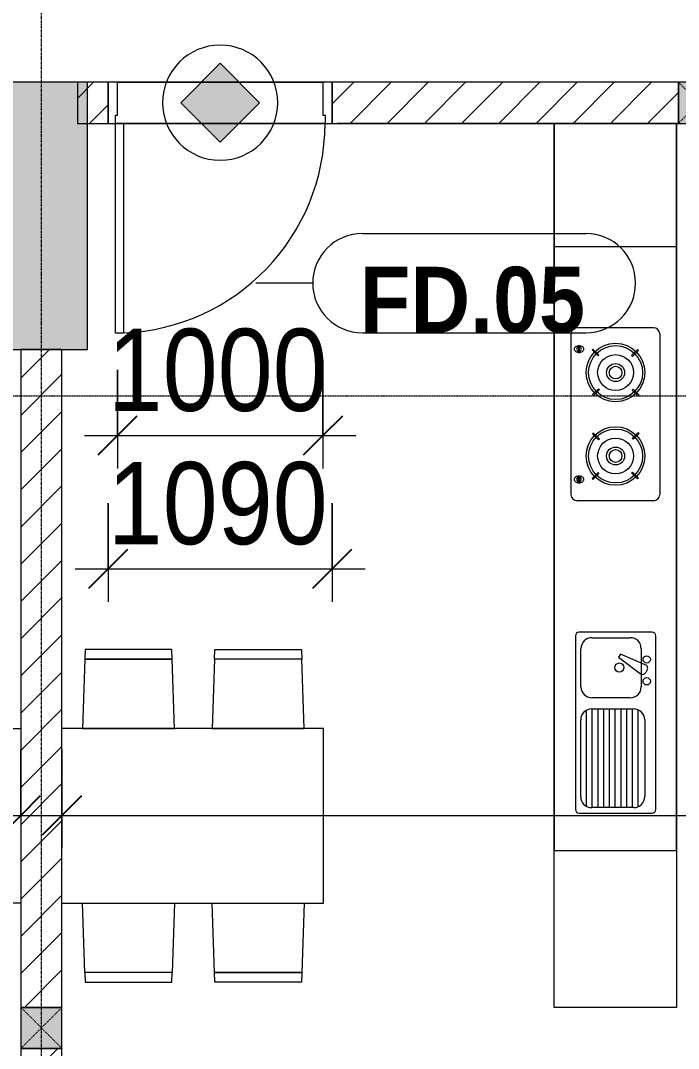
# Model space of a CAD drawing. Header units: millimetres. Extents: x 962 to 241049, y -15958 to 84407.
# Drawn here: x 154830 to 158032, y 28837 to 33837 of the extents above; entities that cross this region are included whole.
import ezdxf

# ---------------------------------------------------------------- set-up
doc = ezdxf.new("R2010")
doc.units = ezdxf.units.MM
for name, pattern in [('Dash', [6, 3, -3]), ('Dash Dot 3_16_', [7.9375, 4.7625, -1.5875, 0, -1.5875]), ('Grid Line', [22.225, 12.7, -3.175, 3.175, -3.175])]:
    doc.linetypes.add(name, pattern=pattern)
for name, color, linetype, lineweight in [('0-1', 7, 'Continuous', 5), ('A-ANNO-DIMS', 211, 'Continuous', 9), ('A-ANNO-DIMS-160', 211, 'Continuous', 9), ('A-ANNO-NOTE', 131, 'Continuous', 9), ('A-DETL-GENF-2', 1, 'Continuous', 9), ('A-DOOR-3', 1, 'Continuous', 9), ('A-DOOR-FRAM-1', 1, 'Continuous', 9), ('A-DOOR-IDEN', 31, 'Continuous', 9), ('A-FLOR-2', 9, 'Continuous', 9), ('A-WALL', 113, 'Continuous', 9), ('A-WALL-3', 113, 'Continuous', 18), ('A-WALL-PATT-2', 111, 'Continuous', 9), ('G-ANNO-SYMB-1', 111, 'Dash Dot 3_16_', 18), ('I-FURN', 30, 'Continuous', 9), ('I-FURN-1', 254, 'Continuous', 9), ('S-COLS', 52, 'Continuous', 9), ('S-COLS-1', 52, 'Continuous', 5), ('S-COLS-2', 7, 'Continuous', 18), ('S-COLS-6', 52, 'Continuous', 18), ('S-COLS-7', 52, 'Dash', 9), ('S-COLS-HDLN', 52, 'Dash', 9), ('S-GRID-1', 1, 'Grid Line', 9)]:
    doc.layers.add(name, color=color, linetype=linetype, lineweight=lineweight)
doc.styles.add('Arial_B_5', font='arialbd_0.ttf', dxfattribs={"width": 0.9, "height": 320})
doc.styles.add('UTM Avo', font='UTM Avo.ttf', dxfattribs={"width": 0.9, "height": 400})
doc.dimstyles.new('1_Dim_chi_tiet_2_5', dxfattribs={"dimscale": 304.8, "dimtxt": 399.720379, "dimasz": 0.629921, "dimexe": 0.524934, "dimexo": 0.0625, "dimgap": 0.052493, "dimtad": 1, "dimdec": 0, "dimrnd": 5, "dimzin": 0, "dimdsep": 46, "dimtxsty": 'UTM Avo', "dimblk1": 'OBLIQUE', "dimblk2": 'OBLIQUE', "dimsah": 1, "dimcen": 0.09, "dimdle": 0.524934, "dimazin": 0, "dimtfac": 1, "dimtdec": 4, "dimtix": 1, "dimtmove": 0, "dimatfit": 3, "dimfxl": 1.049869, "dimfxlon": 1, "dimtvp": 1, "dimtolj": 1, "dimtzin": 0, "dimarcsym": 2})
pattern_1 = [(45, (63179.03, 0), (-90.50967, 90.50967), [])]

# ---------------------------------------------------------------- blocks, each defined once
blk = doc.blocks.new('NCV_TKTC_KET CAU_rvt-1-TKCS_MB TẦNG 1')
at = {"layer": 'S-COLS-1'}
blk.add_hatch(color=256, dxfattribs=at).paths.add_polyline_path([(91977.6, 32236.9), (91977.6, 33536.9), (91527.6, 33536.9), (91527.6, 32236.9)])
at = {"layer": 'S-COLS-2'}
for p, q in [((91977.6, 33536.9), (91527.6, 33536.9)), ((91977.6, 32236.9), (91977.6, 33536.9)), ((91527.6, 32236.9), (91977.6, 32236.9))]:
    blk.add_line(p, q, dxfattribs=at)
blk = doc.blocks.new('HE BEP A - HE BEP A-431959-TKCS_MB TẦNG 1')
at = {"layer": 'I-FURN'}
for p, q in [((3.5, -11), (765.9, -11)), ((3.5, -605.3), (3.5, -11)), ((765.9, -11), (765.9, -605.3)), ((765.9, -11), (765.9, -605.3)), ((4303.5, -11), (765.9, -11)), ((3703.5, -605.3), (3703.5, -11)), ((3279.1, -92.2), (2497.5, -92.2)), ((948.4, -131.7), (948.4, -487.8)), ((1810.5, -114.2), (965.9, -114.2)), ((1028.4, -139.9), (1401.8, -139.9)), ((1562.5, -140.8), (1747.9, -140.8)), ((1828, -487.8), (1828, -131.7)), ((2467.5, -494.2), (2467.5, -122.2)), ((2555.1, -129.3), (2587.6, -129.3)), ((2555.1, -133.3), (2555.1, -129.3)), ((2587.6, -133.3), (2555.1, -133.3)), ((2587.6, -129.3), (2587.6, -133.3)), ((3189, -129.3), (3189, -133.3)), ((3221.5, -129.3), (3189, -129.3)), ((3189, -133.3), (3221.5, -133.3)), ((3221.5, -133.3), (3221.5, -129.3)), ((3309.1, -494.2), (3309.1, -122.2)), ((975, -397.7), (975, -193.3)), ((975, -195.9), (1455.1, -195.9)), ((981.5, -167.9), (1448.7, -167.9)), ((1455.1, -193.3), (1455.1, -397.7)), ((1509.1, -380.9), (1509.1, -194.2)), ((1801.3, -194.2), (1801.3, -380.9)), ((2575.3, -194.9), (2570.9, -199.3)), ((2570.9, -199.3), (2600, -228.4)), ((2604.4, -224), (2575.3, -194.9)), ((2792.8, -197.7), (2763.7, -226.8)), ((2797.2, -202), (2792.8, -197.7)), ((2979.4, -202), (2983.8, -197.7)), ((2983.8, -197.7), (3012.9, -226.8)), ((3172.2, -224), (3201.4, -194.9)), ((3205.8, -199.3), (3176.6, -228.4)), ((3201.4, -194.9), (3205.8, -199.3)), ((975, -223.9), (1455.1, -223.9)), ((2600, -228.4), (2604.4, -224)), ((2763.7, -226.8), (2768.1, -231.2)), ((2768.1, -231.2), (2797.2, -202)), ((3008.5, -231.2), (2979.4, -202)), ((3012.9, -226.8), (3008.5, -231.2)), ((3176.6, -228.4), (3172.2, -224)), ((975, -251.9), (1455.1, -251.9)), ((975, -279.9), (1455.1, -279.9)), ((975, -307.9), (1455.1, -307.9)), ((975, -335.9), (1455.1, -335.9)), ((1706.2, -324.4), (1627.3, -429.4)), ((1670.1, -454.1), (1721.6, -333.3)), ((1721.6, -333.3), (1706.2, -324.4)), ((975, -363.9), (1455.1, -363.9)), ((975, -391.9), (1455.1, -391.9)), ((2573.6, -416.8), (2602.8, -387.7)), ((2607.1, -392.1), (2578, -421.2)), ((2602.8, -387.7), (2607.1, -392.1)), ((2766.5, -394.9), (2770.8, -390.5)), ((2795.6, -424), (2766.5, -394.9)), ((2770.8, -390.5), (2800, -419.6)), ((3005.8, -390.5), (2976.7, -419.6)), ((2981.1, -424), (3010.2, -394.9)), ((3010.2, -394.9), (3005.8, -390.5)), ((3173.9, -387.7), (3169.5, -392.1)), ((3169.5, -392.1), (3198.6, -421.2)), ((3203, -416.8), (3173.9, -387.7)), ((979.9, -419.9), (1450.3, -419.9)), ((1747.9, -434.2), (1562.5, -434.2)), ((2578, -421.2), (2573.6, -416.8)), ((2800, -419.6), (2795.6, -424)), ((2976.7, -419.6), (2981.1, -424)), ((3198.6, -421.2), (3203, -416.8)), ((1401.8, -451.1), (1028.4, -451.1)), ((1644.6, -463.3), (1632.2, -456.1)), ((965.9, -505.3), (1810.5, -505.3)), ((3279.1, -524.2), (2497.5, -524.2)), ((765.9, -605.3), (3.5, -605.3)), ((765.9, -605.3), (4303.5, -605.3))]:
    blk.add_line(p, q, dxfattribs=at)
for centre, radius in [((2685.4, -309.4), 142.6), ((2685.4, -309.4), 131.3), ((3091.2, -309.4), 142.6), ((3091.2, -309.4), 131.3), ((2685.4, -309.4), 87.2), ((3091.2, -309.4), 87.2), ((2685.4, -309.4), 43.6), ((2685.4, -309.4), 30.9), ((3091.2, -309.4), 43.6), ((3091.2, -309.4), 30.9), ((1656.3, -327.5), 22.2), ((1589.4, -460.9), 17.8), ((1696.1, -460.9), 17.8)]:
    blk.add_circle(centre, radius, dxfattribs=at)
for centre, radius, start, end in [((2497.5, -122.2), 30, 90, 180), ((3279.1, -122.2), 30, 360, 90), ((965.9, -131.7), 17.5, 90, 180), ((1028.4, -193.3), 53.3, 90, 180), ((1401.8, -193.3), 53.3, 0, 90), ((1562.5, -194.2), 53.3, 90, 180), ((1747.9, -194.2), 53.3, 0, 90), ((1810.5, -131.7), 17.5, 0, 90), ((2588.6, -131.7), 33.5, 163.9419, 180), ((2588.6, -131.7), 33.5, 180, 196.0581), ((2580.1, -129.2), 24.7, 145.204, 163.9419), ((2580.1, -134.1), 24.7, 196.0581, 214.796), ((2571.3, -131.3), 11.6, 9.7177, 170.2823), ((2571.3, -131.3), 11.6, 189.9102, 350.0898), ((2574.8, -125.5), 18.1, 120.7976, 145.204), ((2574.8, -137.9), 18.1, 214.796, 239.2024), ((2571.4, -119.8), 11.5, 90, 120.7976), ((2571.4, -119.8), 11.5, 59.2024, 90), ((2568, -125.5), 18.1, 34.796, 59.2024), ((2568, -137.9), 18.1, 300.7976, 325.204), ((2562.6, -129.2), 24.7, 16.0581, 34.796), ((2562.6, -134.1), 24.7, 325.204, 343.9419), ((2554.1, -131.7), 33.5, 0, 16.0581), ((2554.1, -131.7), 33.5, 343.9419, 0), ((3222.5, -131.7), 33.5, 163.9419, 180), ((3222.5, -131.7), 33.5, 180, 196.0581), ((3214, -129.2), 24.7, 145.204, 163.9419), ((3214, -134.1), 24.7, 196.0581, 214.796), ((3208.7, -125.5), 18.1, 120.7976, 145.204), ((3208.7, -137.9), 18.1, 214.796, 239.2024), ((3205.3, -131.3), 11.6, 9.7177, 170.2823), ((3205.3, -131.3), 11.6, 189.9102, 350.0898), ((3205.3, -119.8), 11.5, 90, 120.7976), ((3205.3, -119.8), 11.5, 59.2024, 90), ((3201.9, -125.5), 18.1, 34.796, 59.2024), ((3201.9, -137.9), 18.1, 300.7976, 325.204), ((3196.5, -129.2), 24.7, 16.0581, 34.796), ((3196.5, -134.1), 24.7, 325.204, 343.9419), ((3188, -131.7), 33.5, 0, 16.0581), ((3188, -131.7), 33.5, 343.9419, 0), ((2571.4, -143.6), 11.5, 239.2024, 270), ((2571.4, -143.6), 11.5, 270, 300.7976), ((3205.3, -143.6), 11.5, 239.2024, 270), ((3205.3, -143.6), 11.5, 270, 300.7976), ((1028.4, -397.7), 53.3, 180, 270), ((1401.8, -397.7), 53.3, 270, 0), ((1562.5, -380.9), 53.3, 180, 270), ((1747.9, -380.9), 53.3, 270, 0), ((1641, -440.7), 17.8, 140.5382, 240.0479), ((965.9, -487.8), 17.5, 180, 270), ((1653.4, -447.9), 17.8, 240.0479, 339.4621), ((1810.5, -487.8), 17.5, 270, 0), ((2497.5, -494.2), 30, 180, 270), ((3279.1, -494.2), 30, 270, 0)]:
    blk.add_arc(centre, radius, start, end, dxfattribs=at)
at = {"layer": 'I-FURN-1'}
for p, q in [((3.5, -11), (4303.5, -11)), ((3.5, -605.3), (3.5, -11)), ((4303.5, -605.3), (3.5, -605.3))]:
    blk.add_line(p, q, dxfattribs=at)
blk = doc.blocks.new('RES_BAN AN 1 - RES_BAN AN 1-851490-TKCS_MB TẦNG 1')
at = {"layer": 'I-FURN-1'}
for p, q in [((-425, -1.8), (-425, -1275)), ((425, -1275), (425, -1.8)), ((-761.9, -113.5), (-809.6, -115.1)), ((-809.6, -115.1), (-809.6, -536.9)), ((-761.9, -113.5), (-425, -102.3)), ((-761.9, -538.5), (-761.9, -113.5)), ((-761.9, -538.5), (-761.9, -113.5)), ((-425, -102.3), (-425, -549.7)), ((425, -102.3), (425, -549.7)), ((761.9, -113.5), (425, -102.3)), ((761.9, -538.5), (761.9, -113.5)), ((761.9, -113.5), (761.9, -538.5)), ((809.6, -115.1), (761.9, -113.5)), ((809.6, -536.9), (809.6, -115.1)), ((-809.6, -536.9), (-761.9, -538.5)), ((-425, -549.7), (-761.9, -538.5)), ((425, -549.7), (761.9, -538.5)), ((761.9, -538.5), (809.6, -536.9)), ((-809.6, -745.3), (-761.9, -743.8)), ((-809.6, -1167.2), (-809.6, -745.3)), ((-761.9, -743.8), (-425, -732.5)), ((-761.9, -1168.8), (-761.9, -743.8)), ((-761.9, -743.8), (-761.9, -1168.8)), ((-425, -732.5), (-425, -1180)), ((425, -732.5), (425, -1180)), ((761.9, -743.8), (425, -732.5)), ((761.9, -743.8), (809.6, -745.3)), ((761.9, -1168.8), (761.9, -743.8)), ((761.9, -1168.8), (761.9, -743.8)), ((809.6, -745.3), (809.6, -1167.2)), ((-761.9, -1168.8), (-809.6, -1167.2)), ((-425, -1180), (-761.9, -1168.8)), ((425, -1180), (761.9, -1168.8)), ((809.6, -1167.2), (761.9, -1168.8)), ((-425, -1275), (425, -1275))]:
    blk.add_line(p, q, dxfattribs=at)
blk = doc.blocks.new('RES_BAN AN 1 - RES_BAN AN 1-V37-TKCS_MB TẦNG 1')
at = {"layer": 'I-FURN-1'}
for p, q in [((-425, 1275), (425, 1275)), ((-425, 0), (-425, 1275)), ((425, 1275), (425, 0)), ((-761.9, 1168.8), (-809.6, 1167.2)), ((-809.6, 1167.2), (-809.6, 745.3)), ((-425, 1180), (-761.9, 1168.8)), ((-761.9, 1168.8), (-761.9, 743.8)), ((-761.9, 743.8), (-761.9, 1168.8)), ((-425, 732.5), (-425, 1180)), ((425, 1180), (761.9, 1168.8)), ((425, 732.5), (425, 1180)), ((761.9, 1168.8), (761.9, 743.8)), ((761.9, 1168.8), (761.9, 743.8)), ((809.6, 1167.2), (761.9, 1168.8)), ((809.6, 745.3), (809.6, 1167.2)), ((-809.6, 745.3), (-761.9, 743.8)), ((-761.9, 743.8), (-425, 732.5)), ((761.9, 743.8), (425, 732.5)), ((761.9, 743.8), (809.6, 745.3)), ((-809.6, 536.9), (-761.9, 538.5)), ((-809.6, 115.1), (-809.6, 536.9)), ((-425, 549.7), (-761.9, 538.5)), ((-761.9, 538.5), (-761.9, 113.5)), ((-761.9, 538.5), (-761.9, 113.5)), ((-425, 102.3), (-425, 549.7)), ((425, 549.7), (761.9, 538.5)), ((425, 102.3), (425, 549.7)), ((761.9, 538.5), (761.9, 113.5)), ((761.9, 538.5), (809.6, 536.9)), ((761.9, 113.5), (761.9, 538.5)), ((809.6, 536.9), (809.6, 115.1)), ((-761.9, 113.5), (-809.6, 115.1)), ((-761.9, 113.5), (-425, 102.3)), ((761.9, 113.5), (425, 102.3)), ((809.6, 115.1), (761.9, 113.5))]:
    blk.add_line(p, q, dxfattribs=at)
blk = doc.blocks.new('NCV_TKTC_TANG 1_rvt-1-TKCS_MB TẦNG 1')
at = {"layer": 'A-FLOR-2'}
for p, q in [((93122.6, 33536.9), (92122.6, 33536.9)), ((93132.6, 33336.9), (92112.6, 33336.9)), ((92112.6, 33336.9), (93132.6, 33336.9)), ((94248.2, 33336.9), (93192.1, 33336.9)), ((94842.6, 33336.9), (94248.2, 33336.9)), ((94852.4, 33336.9), (94842.6, 33336.9))]:
    blk.add_line(p, q, dxfattribs=at)
at = {"layer": 'I-FURN-1'}
for name, p, rotation in [('HE BEP A - HE BEP A-431959-TKCS_MB TẦNG 1', (94237.2, 29033.4), 89.99999999999955), ('RES_BAN AN 1 - RES_BAN AN 1-V37-TKCS_MB TẦNG 1', (91652.6, 29968.6), 90.00000000000031), ('RES_BAN AN 1 - RES_BAN AN 1-851490-TKCS_MB TẦNG 1', (91850.8, 29968.2), 89.99999999999955)]:
    blk.add_blockref(name, p, dxfattribs=dict(at, rotation=rotation))
blk = doc.blocks.new('FD_05 - FD_05-1000x2200mm-835434-TKCS_MB TẦNG 1')
at = {"layer": 'A-DETL-GENF-2'}
for p, q in [((470, 100), (470, 1120)), ((470, 1120), (510, 1120)), ((510, 1120), (510, 100)), ((510, 100), (470, 100))]:
    blk.add_line(p, q, dxfattribs=at)
blk.add_arc((510, 100), 1020, 92.2475, 180, dxfattribs=at)
at = {"layer": 'A-DOOR-FRAM-1'}
for p, q in [((-510, 100), (-545, 100)), ((-545, 100), (-545, -100)), ((-510, 60), (-510, 100)), ((545, 100), (510, 100)), ((510, 100), (510, 60)), ((545, -100), (545, 100)), ((-500, 60), (-510, 60)), ((-500, -100), (-500, 60)), ((510, 60), (500, 60)), ((500, 60), (500, -100)), ((-545, -100), (-500, -100)), ((500, -100), (545, -100))]:
    blk.add_line(p, q, dxfattribs=at)
blk = doc.blocks.new('G1_SOF - BO TRU - 200x200-3050151-TKCS_MB TẦNG 1')
at = {"layer": 'S-COLS-HDLN'}
for p, q in [((-100, 100), (100, -100)), ((100, 100), (-100, -100))]:
    blk.add_line(p, q, dxfattribs=at)
blk = doc.blocks.new('DIMBLOCK40-TKCS_MB TẦNG 1')
at = {"layer": 'A-ANNO-DIMS-160'}
for p, q in [((155256.6, 31490), (155256.6, 31010)), ((155256.6, 31170), (155256.6, 31490)), ((156346.6, 31490), (156346.6, 31010)), ((156346.6, 31170), (156346.6, 31490)), ((155096.6, 31170), (156506.6, 31170))]:
    blk.add_line(p, q, dxfattribs=at)
at = {"layer": 'A-ANNO-DIMS-160', "lineweight": 25}
for p, q in [((155256.6, 31170), (155352.6, 31266)), ((156346.6, 31170), (156442.6, 31266)), ((155256.6, 31170), (155160.6, 31074)), ((156346.6, 31170), (156250.6, 31074))]:
    blk.add_line(p, q, dxfattribs=at)
at = {"layer": 'A-ANNO-DIMS-160', "color": 0, "insert": (155253.8, 31689.6), "char_height": 400, "width": 1314.636, "attachment_point": 1, "line_spacing_factor": 1.110334, "style": 'UTM Avo'}
blk.add_mtext('1090', dxfattribs=at)
blk = doc.blocks.new('_Oblique')
at = {"color": 0, "linetype": 'ByBlock', "lineweight": -2}
blk.add_line((-0.5, -0.5), (0.5, 0.5), dxfattribs=at)
blk = doc.blocks.new('STN_Door Tag - STN_Door Tag-1788670-TKCS_MB TẦNG 1')
at = {"layer": 'A-DOOR-IDEN'}
for p, q in [((-3.37, 1.495), (3.431, 1.495)), ((-3.37, -1.524), (3.431, -1.524))]:
    blk.add_line(p, q, dxfattribs=at)
for centre, start, end in [((-3.37, -0.015), 90, 270), ((3.431, -0.015), 270, 90)]:
    blk.add_arc(centre, 1.509, start, end, dxfattribs=at)
blk = doc.blocks.new('DIMBLOCK107-TKCS_MB TẦNG 1')
at = {"layer": 'A-ANNO-DIMS-160'}
for p, q in [((155301.6, 32138.4), (155301.6, 31658.4)), ((155301.6, 31818.4), (155301.6, 32138.4)), ((156301.6, 32138.4), (156301.6, 31658.4)), ((156301.6, 31818.4), (156301.6, 32138.4)), ((155141.6, 31818.4), (156461.6, 31818.4))]:
    blk.add_line(p, q, dxfattribs=at)
at = {"layer": 'A-ANNO-DIMS-160', "lineweight": 25}
for p, q in [((155301.6, 31818.4), (155397.6, 31914.4)), ((156301.6, 31818.4), (156397.6, 31914.4)), ((155301.6, 31818.4), (155205.6, 31722.4)), ((156301.6, 31818.4), (156205.6, 31722.4))]:
    blk.add_line(p, q, dxfattribs=at)
at = {"layer": 'A-ANNO-DIMS-160', "color": 0, "insert": (155253.8, 32338), "char_height": 400, "width": 1314.636, "attachment_point": 1, "line_spacing_factor": 1.110334, "style": 'UTM Avo'}
blk.add_mtext('1000', dxfattribs=at)
blk = doc.blocks.new('DIMBLOCK202-TKCS_MB TẦNG 1')
at = {"layer": 'A-ANNO-DIMS-160'}
for p, q in [((146831.6, 30290.8), (146831.6, 29810.8)), ((146831.6, 29970.8), (146831.6, 30290.8)), ((154831.6, 30290.8), (154831.6, 29810.8)), ((154831.6, 29970.8), (154831.6, 30290.8)), ((146671.6, 29970.8), (154991.6, 29970.8))]:
    blk.add_line(p, q, dxfattribs=at)
at = {"layer": 'A-ANNO-DIMS-160', "lineweight": 25}
for p, q in [((146831.6, 29970.8), (146927.6, 30066.8)), ((154831.6, 29970.8), (154927.6, 30066.8)), ((146831.6, 29970.8), (146735.6, 29874.8)), ((154831.6, 29970.8), (154735.6, 29874.8))]:
    blk.add_line(p, q, dxfattribs=at)
at = {"layer": 'A-ANNO-DIMS-160', "color": 0, "insert": (150283.8, 30490.4), "char_height": 400, "width": 1314.636, "attachment_point": 1, "line_spacing_factor": 1.110334, "style": 'UTM Avo'}
blk.add_mtext('8000', dxfattribs=at)
blk = doc.blocks.new('DIMBLOCK203-TKCS_MB TẦNG 1')
at = {"layer": 'A-ANNO-DIMS-160'}
for p, q in [((155031.6, 30290.8), (155031.6, 29810.8)), ((155031.6, 29970.8), (155031.6, 30290.8)), ((163031.6, 30290.8), (163031.6, 29810.8)), ((163031.6, 29970.8), (163031.6, 30290.8)), ((154871.6, 29970.8), (163191.6, 29970.8))]:
    blk.add_line(p, q, dxfattribs=at)
at = {"layer": 'A-ANNO-DIMS-160', "lineweight": 25}
for p, q in [((155031.6, 29970.8), (155127.6, 30066.8)), ((163031.6, 29970.8), (163127.6, 30066.8)), ((155031.6, 29970.8), (154935.6, 29874.8)), ((163031.6, 29970.8), (162935.6, 29874.8))]:
    blk.add_line(p, q, dxfattribs=at)
at = {"layer": 'A-ANNO-DIMS-160', "color": 0, "insert": (158483.8, 30490.4), "char_height": 400, "width": 1314.636, "attachment_point": 1, "line_spacing_factor": 1.110334, "style": 'UTM Avo'}
blk.add_mtext('8000', dxfattribs=at)
blk = doc.blocks.new('HDNDCT_GHI CHÚ CỬA CHỐNG CHÁY EI30 - HDNDCT_GHI CHÚ CỬA CHỐNG CHÁY EI30-2461928-TKCS_MB TẦNG 1')
at = {"layer": 'A-ANNO-NOTE'}
blk.add_hatch(color=256, dxfattribs=at).paths.add_polyline_path([(-1.2, 0), (0, 1.2), (1.2, 0), (0, -1.2)])
for p, q in [((0, 1.2), (-1.2, 0)), ((1.2, 0), (0, 1.2)), ((-1.2, 0), (0, -1.2)), ((0, -1.2), (1.2, 0))]:
    blk.add_line(p, q, dxfattribs=at)
for start, end in [(360, 180), (180, 360)]:
    blk.add_arc((0, 0), 1.75, start, end, dxfattribs=at)

msp = doc.modelspace()

# ---------------------------------------------------------------- hatches: boundary and pattern name
at = {"layer": 'A-WALL-PATT-2'}
h = msp.add_hatch(dxfattribs=at)
h.set_pattern_fill('FP_1', color=256, style=0, pattern_type=2)
h.set_pattern_definition(pattern_1)
h.paths.add_polyline_path([(162956.6, 33336.9), (162956.6, 33536.9), (158231.5, 33536.9), (158231.5, 33336.9), (162819.2, 33336.9)])
h.paths.add_polyline_path([(156346.6, 33336.9), (158031.5, 33336.9), (158031.5, 33536.9), (156346.6, 33536.9)])
h.paths.add_polyline_path([(155256.6, 33336.9), (155256.6, 33536.9), (155106.6, 33536.9), (155106.6, 33336.9)])
h = msp.add_hatch(dxfattribs=at)
h.set_pattern_fill('FP_1', color=256, style=0, pattern_type=2)
h.set_pattern_definition(pattern_1)
h.paths.add_polyline_path([(155031.6, 25536.9), (155031.6, 28836.9), (154831.6, 28836.9), (154831.6, 25536.9)])
h.paths.add_polyline_path([(154831.6, 29036.9), (155031.6, 29036.9), (155031.6, 32237), (154831.6, 32237), (154831.6, 29966)])
at = {"layer": 'S-COLS-1'}
for points in [[(158231.5, 33336.9), (158231.5, 33536.9), (158031.5, 33536.9), (158031.5, 33336.9)], [(155031.6, 28836.9), (155031.6, 29036.9), (154831.6, 29036.9), (154831.6, 28836.9)]]:
    msp.add_hatch(color=256, dxfattribs=at).paths.add_polyline_path(points)

# ---------------------------------------------------------------- linework, layer by layer
at = {"layer": 'A-DOOR-IDEN'}
msp.add_line((155974.3, 32561.6), (156251.9, 32561.5), dxfattribs=at)
at = {"layer": 'A-WALL'}
for p, q in [((155301.6, 33536.9), (156301.6, 33536.9)), ((158031.5, 33336.9), (158031.5, 33536.9)), ((156311.6, 33336.9), (155291.6, 33336.9)), ((154831.6, 29036.9), (155031.6, 29036.9)), ((155031.6, 28836.9), (154831.6, 28836.9))]:
    msp.add_line(p, q, dxfattribs=at)
at = {"layer": 'A-WALL-3'}
for p, q in [((155256.6, 33536.9), (155106.6, 33536.9)), ((155106.6, 33536.9), (155106.6, 33336.9)), ((155256.6, 33336.9), (155256.6, 33536.9)), ((158031.5, 33536.9), (156346.6, 33536.9)), ((156346.6, 33536.9), (156346.6, 33336.9)), ((155106.6, 33336.9), (155256.6, 33336.9)), ((156346.6, 33336.9), (158031.5, 33336.9)), ((155031.6, 32237), (154831.6, 32237)), ((154831.6, 32237), (154831.6, 29036.9)), ((155031.6, 29036.9), (155031.6, 32237)), ((154831.6, 28836.9), (154831.6, 25536.9)), ((155031.6, 25536.9), (155031.6, 28836.9))]:
    msp.add_line(p, q, dxfattribs=at)
at = {"layer": 'G-ANNO-SYMB-1'}
msp.add_line((90628.5, 32011.5), (198105.9, 32011.5), dxfattribs=at)
at = {"layer": 'S-COLS'}
for p, q in [((158031.5, 33536.9), (158031.5, 33336.9)), ((155031.6, 29036.9), (154831.6, 29036.9)), ((154831.6, 28836.9), (155031.6, 28836.9))]:
    msp.add_line(p, q, dxfattribs=at)
at = {"layer": 'S-COLS-6'}
for p, q in [((158231.5, 33536.9), (158031.5, 33536.9)), ((158031.5, 33336.9), (158231.5, 33336.9)), ((154831.6, 29036.9), (154831.6, 28836.9)), ((155031.6, 28836.9), (155031.6, 29036.9))]:
    msp.add_line(p, q, dxfattribs=at)
at = {"layer": 'S-GRID-1'}
for p, q in [((154931.6, 15532), (154931.6, 78459.2)), ((192368.8, 33536.9), (96265.8, 33536.9))]:
    msp.add_line(p, q, dxfattribs=at)

# ---------------------------------------------------------------- block references
at = {"layer": '0-1'}
for name in ['NCV_TKTC_KET CAU_rvt-1-TKCS_MB TẦNG 1', 'NCV_TKTC_TANG 1_rvt-1-TKCS_MB TẦNG 1']:
    msp.add_blockref(name, (63179, 0), dxfattribs=at)
at = {"layer": 'A-ANNO-NOTE', "xscale": 160, "yscale": 160, "zscale": 160}
msp.add_blockref('HDNDCT_GHI CHÚ CỬA CHỐNG CHÁY EI30 - HDNDCT_GHI CHÚ CỬA CHỐNG CHÁY EI30-2461928-TKCS_MB TẦNG 1', (155801.6, 33437.4), dxfattribs=at)
at = {"layer": 'A-DOOR-3', "rotation": 180}
msp.add_blockref('FD_05 - FD_05-1000x2200mm-835434-TKCS_MB TẦNG 1', (155801.6, 33436.9), dxfattribs=at)
at = {"layer": 'A-DOOR-IDEN', "xscale": 159.9999999999999, "yscale": 159.9999999999999, "zscale": 159.9999999999999}
msp.add_blockref('STN_Door Tag - STN_Door Tag-1788670-TKCS_MB TẦNG 1', (157032.5, 32562.2), dxfattribs=at)
at = {"layer": 'S-COLS-7'}
for p in [(158131.5, 33436.9), (154931.6, 28936.9)]:
    msp.add_blockref('G1_SOF - BO TRU - 200x200-3050151-TKCS_MB TẦNG 1', p, dxfattribs=at)

# ---------------------------------------------------------------- texts
at = {"layer": 'A-DOOR-IDEN', "insert": (157029.3, 32476.9), "char_height": 320, "width": 1124.64, "attachment_point": 5, "line_spacing_factor": 0.936439, "style": 'Arial_B_5'}
msp.add_mtext('\\pt7.2,14.4,21.6,28.8,36,43.2,50.4,57.6,64.8,72,79.2,86.4,93.6,100.8,108,115.2,122.4,129.6,136.8,144,151.2,158.4,165.6,172.8,180,187.2,194.4,201.6,208.8,216,223.2,230.4;FD.05', dxfattribs=at)

# ---------------------------------------------------------------- dimensions: what is measured, and where the dimension line sits
at = {"layer": 'A-ANNO-DIMS'}
for base, p1, p2, override, picture, middle in [((156301.6, 31818.4), (155301.6, 32138.4), (156301.6, 32138.4), {"dimpost": '<>', "dimfxl": 1000}, 'DIMBLOCK107-TKCS_MB TẦNG 1', (155801.6, 32041.4)), ((156346.6, 31170), (155256.6, 31490), (156346.6, 31490), {"dimpost": '<>', "dimfxl": 1090}, 'DIMBLOCK40-TKCS_MB TẦNG 1', (155801.6, 31392.9)), ((154831.6, 29970.8), (146831.6, 30290.8), (154831.6, 30290.8), {"dimpost": '<>', "dimfxl": 8000}, 'DIMBLOCK202-TKCS_MB TẦNG 1', (150831.6, 30193.8)), ((163031.6, 29970.8), (155031.6, 30290.8), (163031.6, 30290.8), {"dimpost": '<>', "dimfxl": 8000}, 'DIMBLOCK203-TKCS_MB TẦNG 1', (159031.6, 30193.8))]:
    dim = msp.add_linear_dim(base=base, p1=p1, p2=p2, dimstyle='1_Dim_chi_tiet_2_5', override=override, dxfattribs=at)
    dim.commit()
    dim.dimension.update_dxf_attribs({"geometry": picture, "text_midpoint": middle})

doc.saveas('drawing.dxf')
